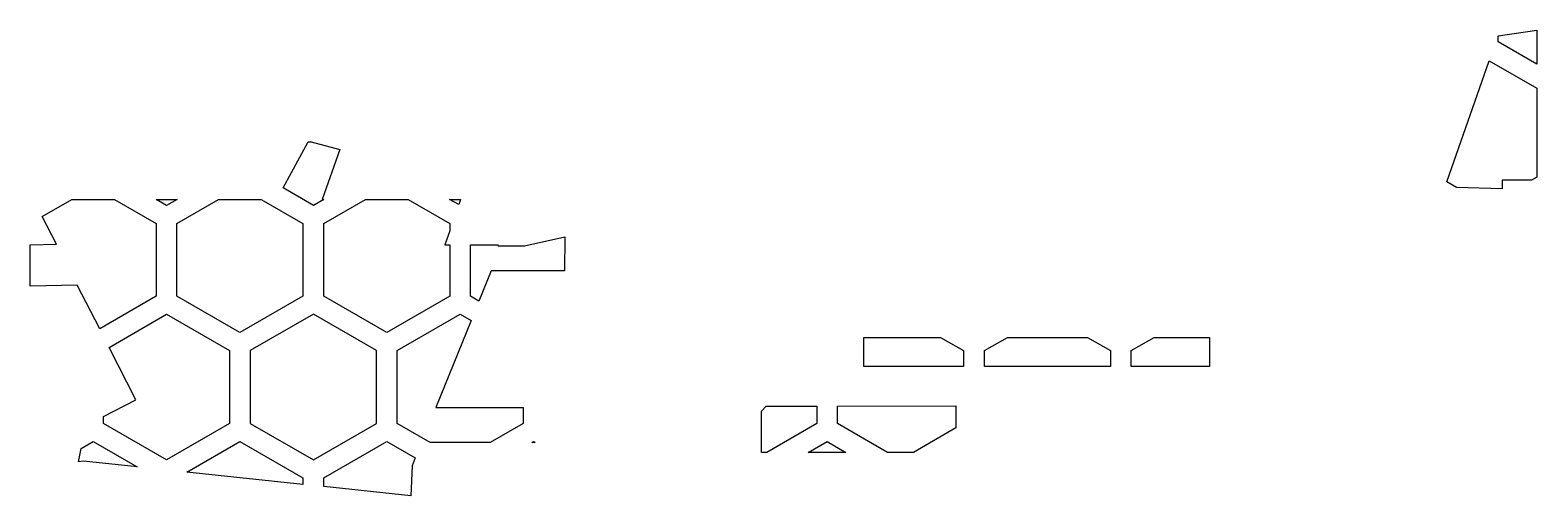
# Model space of a CAD drawing. Header units: millimetres. Extents: x 6 to 42.2, y 18.4 to 29.6.
import ezdxf

# ---------------------------------------------------------------- set-up
doc = ezdxf.new("R2010")
doc.units = ezdxf.units.MM

# ---------------------------------------------------------------- blocks, each defined once
blk = doc.blocks.new('HEX')
blk.add_lwpolyline([(1.516, 0.875), (0, 1.75), (-1.516, 0.875), (-1.516, -0.875), (0, -1.75), (1.516, -0.875)], close=True)

msp = doc.modelspace()

# ---------------------------------------------------------------- linework, layer by layer
for points in [[(42.2, 28.79), (41.269, 29.328), (41.269, 29.468), (42.2, 29.608), (42.2, 28.79)], [(42.2, 26.077), (42.068, 26), (41.362, 26), (41.362, 25.792), (40.267, 25.829), (40.033, 25.964), (41.056, 28.873), (42.2, 28.213), (42.2, 26.077)], [(12.646, 26.922), (12.719, 26.922), (13.405, 26.738), (12.986, 25.541), (13.023, 25.541), (12.77, 25.395), (12.041, 25.816), (12.646, 26.922)], [(7.092, 23.479), (5.958, 23.452), (5.958, 24.446), (6.589, 24.464), (6.248, 25.129), (6.961, 25.541), (7.986, 25.541), (8.989, 24.962), (8.989, 23.212), (7.631, 22.428), (7.092, 23.479)], [(9.492, 25.541), (9.239, 25.395), (8.986, 25.541), (9.492, 25.541)], [(11.517, 25.541), (12.52, 24.962), (12.52, 23.212), (11.004, 22.337), (9.489, 23.212), (9.489, 24.962), (10.492, 25.541), (11.517, 25.541)], [(15.048, 25.541), (16.051, 24.962), (16.051, 24.781), (15.936, 24.447), (16.051, 24.449), (16.051, 23.212), (14.535, 22.337), (13.02, 23.212), (13.02, 24.962), (14.023, 25.541), (15.048, 25.541)], [(16.313, 25.541), (16.269, 25.413), (16.048, 25.541), (16.313, 25.541)], [(17.199, 24.449), (17.212, 24.426), (17.851, 24.426), (18.817, 24.641), (18.814, 23.824), (17.048, 23.824), (16.753, 23.095), (16.551, 23.212), (16.551, 24.449), (17.199, 24.449)], [(7.723, 20.319), (8.503, 20.722), (7.859, 21.982), (9.239, 22.779), (10.754, 21.904), (10.754, 20.154), (9.239, 19.279), (7.723, 20.154), (7.723, 20.319)], [(15.578, 19.696), (14.785, 20.154), (14.785, 21.904), (16.301, 22.779), (16.564, 22.627), (15.717, 20.535), (17.817, 20.535), (17.817, 20.154), (17.024, 19.696), (15.578, 19.696)], [(26.011, 22.223), (27.857, 22.223), (28.41, 21.904), (28.41, 21.519), (26.011, 21.519), (26.011, 22.223)], [(31.388, 22.223), (31.941, 21.904), (31.941, 21.519), (28.91, 21.519), (28.91, 21.904), (29.463, 22.223), (31.388, 22.223)], [(34.323, 22.223), (34.323, 21.519), (32.441, 21.519), (32.441, 21.904), (32.994, 22.223), (34.323, 22.223)], [(23.549, 19.459), (23.549, 20.451), (23.664, 20.567), (24.879, 20.567), (24.879, 20.154), (23.675, 19.459), (23.549, 19.459)], [(28.222, 20.045), (27.206, 19.459), (26.582, 19.459), (25.379, 20.154), (25.379, 20.567), (28.222, 20.573), (28.222, 20.045)], [(7.244, 19.245), (7.12, 19.231), (7.185, 19.554), (7.473, 19.721), (8.533, 19.109), (7.244, 19.245)], [(9.726, 18.983), (11.004, 19.721), (12.52, 18.846), (12.52, 18.687), (9.726, 18.983)], [(15.144, 19.138), (15.118, 18.413), (13.02, 18.635), (13.02, 18.846), (14.535, 19.721), (15.221, 19.325), (15.144, 19.138)], [(18.108, 19.696), (18.024, 19.696), (18.067, 19.721), (18.108, 19.696)], [(24.675, 19.459), (25.129, 19.721), (25.582, 19.459), (24.675, 19.459)]]:
    msp.add_lwpolyline(points, close=True)

# ---------------------------------------------------------------- block references
msp.add_blockref('HEX', (12.77, 21.029))

doc.saveas('drawing.dxf')
